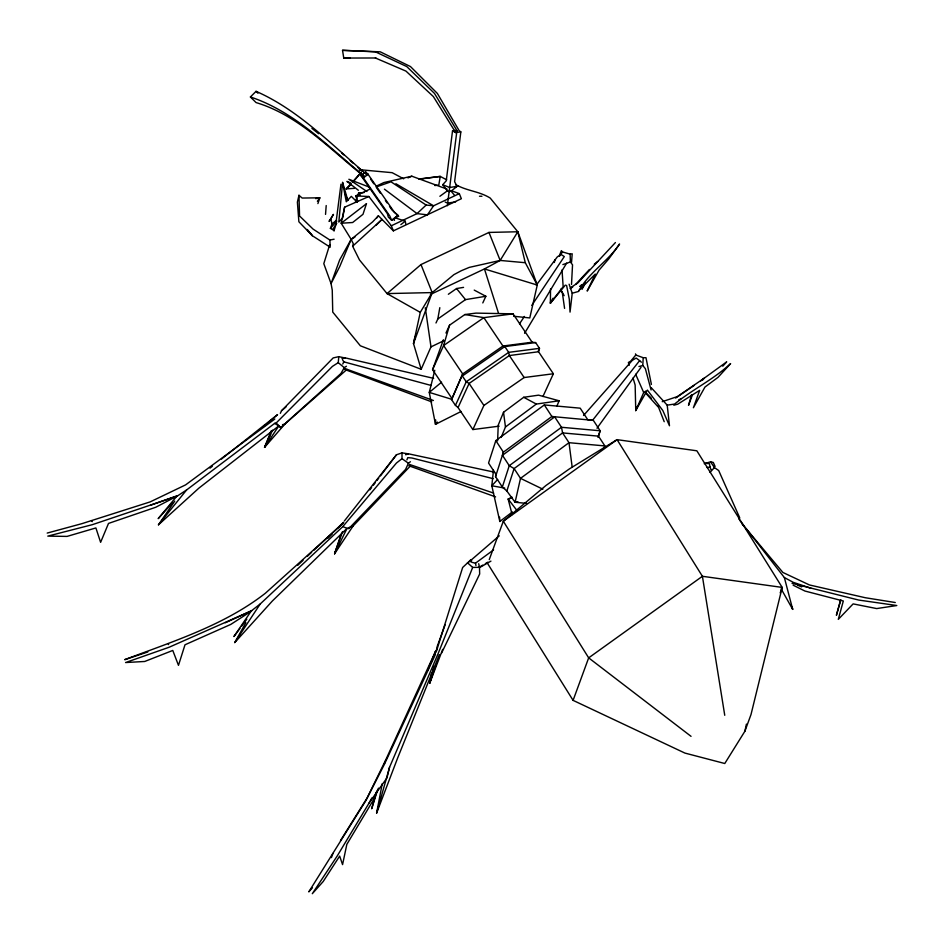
<?xml version="1.0" encoding="UTF-8"?>
<svg xmlns="http://www.w3.org/2000/svg" width="944" height="944" viewBox="0 0 944 944"><rect width="100%" height="100%" fill="white"/><g stroke="black" fill="none" stroke-linecap="round" stroke-linejoin="round"><path stroke-width="1.42" d="M565.373 285.076L550.399 303.166L550.529 288.923M497.606 440.86L498.243 425.083L503.53 412.268L523.696 397.294L538.576 395.158L559.108 400.787L556.948 406.014M435.68 419.915L435.479 424.34L461.097 411.478M571.509 284.439L572.536 264.827L570.388 261.984L570.141 254.16L562.494 251.93L561.373 250.62L559.768 254.656M651.089 389.966L645.366 368.679L642.781 365.481L643.218 357.717L635.796 355.003L635.489 353.87M499.164 426.157L472.873 429.567L458.064 407.56L455.445 405.377L451.562 399.607L462.702 373.93L502.94 346.023L532.145 342.224L535.614 342.578L539.496 348.348L538.552 351.746L553.361 373.753L542.942 396.527M325.538 214.382L326.199 205.544M571.545 262.385L572.194 253.771L570.141 254.16M177.543 495.848L155.76 507.258L108.501 523.424L100.619 542.328L95.887 527.944L67.048 536.404L47.802 536.121L92.382 524.663L177.295 496.048L186.57 489.983L274.633 423.396L276.155 423.006L332.406 366.402L338.247 362.649L338.79 356.667L345.15 357.988M347.829 200.329L342.601 182.428L338.813 222.052L342.672 217.887L344.607 207.184L368.868 196.505L391.312 225.769L393.377 230.855L461.368 198.712L459.303 193.626L451.173 190.641M493.476 470.195L491.812 485.771L499.824 521.489L512.391 511.955M646.64 391.347L635.749 410.557L636.055 407.737M569.09 284.191L572.229 293.23L570.046 312.11L569.291 299.189L566.577 285.336M447.326 205.721L456.943 130.626L434.5 93.432L406.758 66.564L375.441 51.849L342.53 50.315L343.758 58.056L375.913 57.985M342.53 50.315L380.267 51.837L410.463 66.552L437.355 93.421L459.138 130.626L460.837 131.877L454.619 181.72L457.073 186.357L451.079 191.16L449.096 191.608L447.362 190.853L442.724 184.717L446.252 180.811L452.53 130.838L455.386 130.461M340.961 184.198L335.663 225.463L333.975 230.914M562.022 269.925L563.155 286.693L550.399 303.166L550.812 300.334M435.986 322.978L437.815 318.978L439.821 307.673M363.806 175.69L360.974 175.584L363.405 177.932L368.03 174.274L365.599 171.926L360.974 175.584L387.382 213.674L388.338 217.108L391.642 220.282L397.92 215.315L394.439 212.365L368.03 174.274L365.765 173.731C331.12 144.161 298.328 109.905 256.048 91.332L250.408 96.972C294.799 111.604 328.347 146.827 363.806 175.69L363.405 177.932L389.813 216.023L391.642 220.282L394.344 219.055L397.92 215.315L392.008 210.016L389.53 206.453M442.689 649.366L429.756 683.067L431.609 672.93M435.054 654.121L435.585 651.218L385.093 761.289L367.063 798.058L340.501 840.561M431.184 676.034L429.756 683.067L439.42 654.581L397.743 757.761L376.597 813.15L382.261 783.603M436.045 652.115L437.19 646.487L445.19 624.633M344.607 207.184L341.197 223.232L351.156 239.351L353.28 243.705L352.631 246.219L359.44 259.883L387.04 293.596L420.269 312.358L413.496 343.569L421.166 369.281L360.348 345.787L332.736 312.075L332.253 290.103L331.061 283.613L323.804 263.671L329.739 244.567M487.741 563.733L573.091 700.365L684.907 753.076L724.78 763.507L744.887 731.246L746.421 724.107M415.112 336.383L413.496 343.569L432.175 292.581L453.887 274.657L461.309 270.716L469.239 267.4L500.167 260.438L525.289 262.715L537.266 285.053L529.785 317.939L513.642 316.252M298.977 195.29L297.384 202.134L298.882 221.769L312.322 235.705L330.199 247.222L329.893 240.036L313.078 229.109L299.555 215.964L298.977 195.29L302.163 198.051L319.839 197.803L317.892 203.597M441.603 653.012L479.67 573.999L479.481 567.32L472.684 567.438L438.028 653.862L389.542 767.283L386.957 777.939L369.116 802.955L337.35 855.771L312.311 893.697L323.202 881.507L339.663 856.09L342.566 864.61L346.837 844.349L372.797 800.972L378.485 788.134M554.352 262.467L555.037 259.742M434.783 370.284L429.272 392.397L435.479 424.34L437.343 422.098M429.756 683.067L433.957 666.346M840.667 599.865L836.408 615.276L840.726 599.971M376.408 792.016L371.665 808.772L377.718 789.656M384.302 764.085L385.093 761.289M376.597 813.15L389.542 767.283M526.634 503.376L515.094 502.267L506.845 491.01L502.338 487.045L495.541 476.649L496.119 474.608L488.555 463.044L495.824 440.612L544.322 404.941L580.206 408.174L587.758 419.738L593.351 420.363L600.148 430.771L598.484 436.152L604.88 445.922L603.688 448.565M691.574 394.675L688.53 405.33L692.507 394.686M532.145 342.224L513.052 313.845L475.965 313.113L464.861 314.553L449.568 325.161L443.597 345.551L432.564 369.659L451.657 398.038M542.859 489.181L520.51 478.36L514.114 468.578L509.253 465.699L502.456 455.303L503.388 452.164L551.874 416.505L593.351 420.363M436.364 651.478L462.654 567.474L470.997 559.674L467.669 563.179M495.541 476.649L503.388 452.164L495.824 440.612M502.338 487.045L509.253 465.699L561.491 427.278L600.148 430.771L597.989 437.438M506.845 491.01L514.114 468.578L562.6 432.918L598.484 436.152M410.144 466.242L353.009 526.103L334.613 553.727L341.079 534.28M471.009 562.093L471.894 559.414L499.258 535.826M355.416 202.146L358.637 192.871L364.054 192.564M410.404 461.734L408.433 463.233L405.566 469.428L348.773 528.652L347.038 528.345L334.613 553.727L342.483 531.661M432.564 369.659L443.409 339.757M489.252 559.627L503.317 521.23L545.974 485.476L569.397 468.897L617.069 439.656L696.849 450.795L782.198 587.416L751.011 714.514L744.887 731.246M573.091 700.365L588.667 657.862L702.407 576.288L782.198 587.416L780.192 592.903M334.223 230.619L330.388 228.365L332.028 223.988L336.229 220.389M584.159 285.277L582.023 288.935L583.51 285.029M346.979 369.423L284.946 423.986L264.568 447.35L271.07 430.983M633.035 378.001L635.147 385.058L635.749 410.557L637.377 406.486M334.613 553.727L338.33 544.476M406.888 459.893L407.796 457.628L411.985 458.017L493.122 478.667M501.146 437.438L505.465 426.971L503.53 412.268M427.738 670.11L435.585 651.218M421.166 369.281L430.983 346.873L425.284 307.756M635.749 410.557L643.702 392.527L646.144 390.887M445.969 333.02L449.568 325.161M451.562 399.607L462.702 373.93L443.597 345.551L483.847 317.644L513.052 313.845M455.445 405.377L466.242 381.777L508.686 352.348L539.496 348.348L538.292 350.967M458.064 407.56L469.109 383.453L509.347 355.546L538.552 351.746M472.873 429.567L483.906 405.448L524.156 377.541L553.361 373.753M482.797 302.93L485.853 296.274L474.23 290.103M274.633 423.396L278.834 425.874L264.568 447.35L270.621 434.275M280.309 413.354L281.513 410.746L333.173 357.929L338.79 356.667M264.568 447.35L272.533 430.157M578.802 290.551L595.298 274.067L587.168 291.047L599.086 270.102L608.809 258.868L619.571 244.024C608.007 261.535 588.206 272.887 578.672 291.413L572.229 293.23M435.479 654.334L384.456 764.192L365.894 800.571L308.794 891.879L312.44 887.761M342.766 364.03L343.805 361.847L342.542 359.711M582.023 288.935L585.233 282.445M738.975 519.365L739.742 517.843L718.703 470.549L714.407 467.551L710.572 461.817L704.248 463.705M550.399 303.166L553.066 298.186M331.427 857.6L332.949 853.388M369.116 802.955L371.877 797.928M251.588 610.992L230.796 624.409L185 644.776L178.475 665.343L172.776 650.451L144.727 661.473L125.576 662.546L169.07 647.265L251.458 610.803L260.202 603.995L342.802 526.587L347.038 528.345L272.32 601.033L234.749 642.569L245.865 622.651M346.413 366.237L344.289 367.676L340.937 373.505L280.698 427.597L278.834 425.874L198.889 488.131L158.462 524.817L174.746 501.099M330.754 218.949L333.456 214.371L329.078 221.427L330.754 218.949L332.028 223.988M524.593 333.303L566.612 263.164M420.269 312.358L432.175 292.581L420.989 264.568L488.98 232.425L517.808 231.764L537.266 285.053L484.449 268.946L430.381 294.504M498.538 313.337L484.449 268.946L500.167 260.438L517.808 231.764L490.207 198.051C479.233 191.231 466.725 190.948 455.799 184.646M456.943 130.626L455.704 132.573L452.53 130.838L456.542 132.431L460.837 131.877M332.831 229.309L336.76 223.209M234.749 642.569L260.202 603.995M519.519 323.792L524.427 316.441M531.779 305.408L564.3 256.579L560.913 254.384L557.243 256.957L536.345 285.1M250.785 611.665L233.911 636.563L239.941 628.433M559.497 256.237L562.494 251.93M583.545 415.49L632.362 360.313L636.173 358.047L639.607 360.643L592.49 420.399M317.373 201.261L319.839 197.803L315.626 198.618M596.997 428.222L641.047 367.31M241.664 626.108L246.832 619.134M393.329 219.209L393.849 218.524L394.474 220.377M369.859 489.853L371.629 487.505M373.399 485.169L375.181 482.832M376.951 480.496L378.721 478.16M380.491 475.823L396.456 454.784L401.991 452.872L408.398 453.84M376.668 218.052L378.414 215.763L393.377 230.855M344.371 520.97L396.456 454.784M158.462 524.817L186.57 489.983M635.796 355.003L630.769 361.104L628.385 362.484L629.223 365.304M702.407 380.314L704.082 378.284L726.703 361.871L722.738 366.201M176.622 496.426L158.179 518.657L172.764 502.468M352.903 182.275L361.21 172.292L352.773 181.637M330.388 228.365L336.866 221.085M710.053 472.389L714.407 467.551M354.26 188.34L346.2 188.906L350.897 183.714M615.417 242.549L577.834 282.929L570.707 287.601M575.911 284.168L589.469 269.441M497.641 479.493L491.812 485.771L504.745 488.095M378.414 215.763L372.644 221.875L351.156 239.351L339.675 259.919L331.061 283.613L339.781 266.444L351.156 239.351L354.932 237.062M328.146 538.104L332.276 533.938M338.471 527.684L343.628 522.469M376.054 225.321L382.025 219.409L352.631 246.219M459.303 193.626L433.567 205.792L426.145 205.049L417.047 213.604L391.312 225.769M297.714 565.326L303.048 560.335M307.307 556.335L311.579 552.346M313.703 550.34L343.557 522.374M346.2 188.906L351.062 184.493M342.955 523.507L265.347 593.257C224.188 625.365 173.047 641.377 124.702 659.679L147.795 651.962M342.802 526.587L396.48 462.997L402.002 458.69L401.991 452.872M579.64 286.492L581.834 284.604M263.093 427.03L265.323 425.119M267.541 423.207L277.571 414.617L221.474 459.044M420.989 264.568L387.04 293.596L432.175 292.581M281.513 410.746L286.008 406.97M673.804 405.212L677.721 404.185L699.669 390.332L693.392 407.749L704.956 387.052L718.006 377.364L730.621 363.582C713.652 379.441 692.436 389.447 674.618 404.044L667.207 405.153L651.183 387.63M441.58 382.19L429.272 392.397L451.645 399.265M472.13 562.364L475.481 563.179L493.582 549.88M594.283 264.19L597.717 261.441M210.016 468.118L212.306 466.301M400.846 224.648L405.236 221.179L405.79 223.917M700.755 380.904L704.082 378.284L677.403 396.574L662.228 401.684M505.465 426.971L536.334 404.067L559.108 400.787M274.822 419.042L185.579 484.897L150.155 501.901L81.916 523.649L47.2 533.077M502.456 455.303L554.694 416.882L561.491 427.278L562.6 432.918L568.996 442.689L572.194 467.256M439.88 196.281L447.362 190.853M448.353 294.268L456.566 288.534L463.563 287.377M437.815 318.978L465.498 299.626L485.853 296.274M675.609 398.049L694.229 385.353M570.188 288.522L572.713 287.023M479.08 567.273L482.844 565.09M485.358 563.627L487.871 562.164M678.689 399.949L681.238 398.486M479.552 567.592L490.939 561.125M430.983 346.873L443.951 340.642M512.061 497.158L508.132 499.046L512.132 514.598M357.682 201.001L355.617 195.915L369.777 189.225M376.208 186.18L383.937 182.534L411.82 176.198L447.102 189.142M225.25 622.78L251.505 610.803M407.95 177.909L411.82 176.198M348.23 527.897L353.009 526.103M398.746 216.27L394.828 217.71L405.236 221.179M150.332 505.311L176.115 496.143M376.408 186.9L390.993 181.803L426.145 205.049M562.884 264.591L570.388 261.984M366.331 174.829L368.03 174.274M282.504 424.741L284.946 423.986M512.25 497.913L508.132 499.046L516.993 510.527M638.935 366.532L642.781 365.481M405.578 454.713L408.846 453.887L494.668 472.236M707.162 467.587L710.006 466.961L711.174 470.124M341.917 358.649L345.362 357.906L433.638 378.355M455.574 186.582L458.395 186.015M329.893 240.036L334.117 239.21M456.542 132.431L455.704 132.573L433.355 96.559L405.967 71.107L375.393 57.985M517.914 501.771L515.094 502.267L520.51 478.36L568.996 442.689L604.88 445.922M457.073 186.357L449.604 187.49L442.724 184.717M455.61 201.91L447.657 203.066L445.214 202.087M419.36 179.171L440.246 176.41L446.724 179.844M535.614 342.578L504.804 346.578L502.94 346.023L483.847 317.644L464.861 314.553M418.947 179.006L440.246 176.41L438.783 185.13L434.783 185.543M643.218 357.717L645.979 357.693L651.395 384.409M343.758 58.056L350.035 58.032M479.493 196.246L481.959 196.258M355.617 195.915L368.868 196.505M704.956 463.292L709.451 463.693L710.006 466.961M359.463 169.66L392.149 172.681L403.678 178.805M554.694 416.882L551.874 416.505L544.322 404.941M343.805 361.847L431.196 385.471M895.266 602.52L865.282 597.729L809.445 584.961L782.895 572.465L746.48 529.112M359.452 169.849L362.26 170.498M710.572 461.817L713.298 462.442L715.08 466.442M792.04 583.345L858.627 600.042L896.8 605.529L876.693 608.573L853.128 603.889L838.296 619.358L843.322 601.009L804.902 591.027L793.137 585.186M811.061 588.289L793.267 582.342L784.37 577.563L739.86 520.51M409.401 464.424L493.594 493.087M408.799 465.746L495.576 496.886M345.079 368.62L433.402 400.492M344.737 369.458L431.774 401.873M369.057 187.018L348.879 179.266L366.909 191.502M350.979 183.101L346.92 181.378L358.342 190.263M797.621 585.174L801.657 586.908M523.696 397.294L536.334 404.067M395.89 183.738L433.567 205.792L427.443 214.866L417.047 213.604L384.42 189.154M402.002 458.69L408.433 463.233M691.043 736.344L588.667 657.862L503.317 521.23L617.069 439.656L702.407 576.288L724.744 715.292M311.921 128.372L318.624 133.729M338.247 362.649L344.289 367.676M363.287 175.855C329.763 148.999 298.257 115.192 256.072 102.577L250.408 96.972M639.607 360.643L641.413 362.213M341.681 152.999L343.828 154.899M350.259 160.586L353.469 163.442M357.764 167.23L362.048 171.029M467.445 562.707L472.684 567.438M256.048 91.332L257.924 93.208M357.339 202.358L351.31 196.34L346.271 201.804L342.601 182.428M646.333 393.141L651.23 398.108M276.155 423.006L280.698 427.597M645.283 392.704L657.897 406.663M307.024 229.427L312.322 235.705L307.756 230.147M741.783 523.531L743.66 525.761M451.079 191.16L454.43 195.16M456.566 288.534L465.498 299.626M647.372 390.061L662.83 410.546L669.473 425.768L667.207 405.153M91.509 520.616L92.252 521.631M367.251 174.31L365.599 171.926L366.083 173.861M370.544 179.077L373.848 183.832M376.326 187.408L380.456 193.355M385.4 200.494L387.052 202.877M524.156 377.541L509.347 355.546L508.686 352.348L504.804 346.578L462.359 376.007L466.242 381.777L469.109 383.453L483.906 405.448M358.637 192.871L360.042 195.302M781.136 588.844L792.689 609.376L792.075 606.626M560.559 289.23L564.146 295.649M560.724 289.749L562.4 293.171L564.583 308.393M168.115 643.619L168.598 644.575M635.642 374.249L643.702 392.527M344.89 193.591L347.699 200.293M488.98 232.425L500.167 260.438M657.968 405.778L664.21 421.697M784.37 577.563L792.689 609.376M517.808 231.764L525.289 262.715M478.702 563.721L479.481 567.32M475.481 563.179L475.953 565.527M499.588 517.135L499.824 521.489M366.461 203.703L362.98 214.323L352.643 222.513L341.197 223.232L366.461 203.703"/></g></svg>
